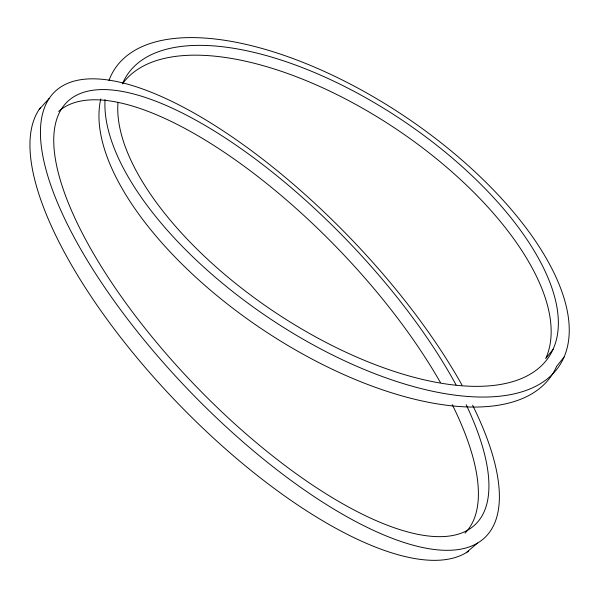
<?xml version="1.0" encoding="UTF-8"?>
<svg xmlns="http://www.w3.org/2000/svg" width="599" height="599" viewBox="0 0 599 599"><rect width="100%" height="100%" fill="white"/><g stroke="black" fill="none" stroke-linecap="round" stroke-linejoin="round"><path stroke-width="0.9" d="M546.288 357.835L553.139 349.262M564.086 357.049L556.628 366.311A266.203 122.773 33.8 0 1 290.949 347.3A266.203 122.773 33.8 0 1 100.789 98.94M39.197 109.407L49.17 98.431M466.247 552.66L477.605 543.008M122.862 83.351A252.628 116.386 33.8 0 1 390.383 125.191A252.628 116.386 33.8 0 1 545.719 358.546M108.958 80.476A267.274 121.515 33.8 0 1 479.589 176.151A267.274 121.515 33.8 0 1 435.286 391.821A267.274 121.515 33.8 0 1 105.05 99.509M122.421 83.89A253.639 115.195 33.8 0 1 476.123 179.655A253.639 115.195 33.8 0 1 428.48 380.777A253.639 115.195 33.8 0 1 117.996 102.541M472.604 405.209A309.72 110.942 46 0 1 268.637 463.297A309.72 110.942 46 0 1 68.331 83.066A309.72 110.942 46 0 1 462.001 385.082M466.142 404.669A293.742 105.042 46 0 1 264.698 449.587A293.742 105.042 46 0 1 82.684 92.628A293.742 105.042 46 0 1 456.071 384.917M468.605 551.14A308.77 113.256 46 0 1 178.098 403.561A308.77 113.256 46 0 1 40.268 107.887M58.642 111.429A292.851 107.236 46 0 1 236.762 160.899A292.851 107.236 46 0 1 440.4 382.476M452.223 404.595A292.851 107.236 46 0 1 465.019 533.132"/></g></svg>
